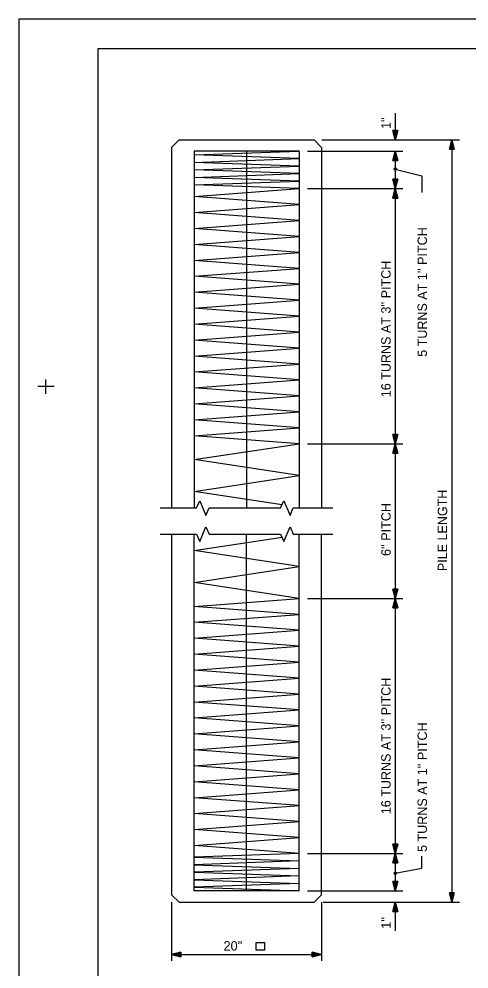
# Model space of a CAD drawing. Extents: x 0 to 22, y 0 to 16.3.
# Drawn here: x 0 to 4, y 6.22 to 14.67 of the extents above; entities that cross this region are included whole.
import ezdxf

# ---------------------------------------------------------------- set-up
doc = ezdxf.new("R2010")
doc.units = 0
for name, color, linetype in [('Dimension Lines', 7, 'Continuous'), ('Plan Sheet', 7, 'Continuous'), ('Plot Shape', 7, 'Continuous'), ('Rebar Lines', 7, 'Continuous'), ('sub prestressed concrete pile lines', 7, 'Continuous'), ('Text', 7, 'Continuous'), ('User Information Notes', 7, 'Continuous')]:
    doc.layers.add(name, color=color, linetype=linetype)

msp = doc.modelspace()

# ---------------------------------------------------------------- linework, layer by layer
at = {"layer": 'Dimension Lines'}
for p, q in [((3.3419, 13.8293), (3.3419, 13.5925)), ((2.6904, 13.5925), (3.9105, 13.5925)), ((3.8438, 13.5925), (3.8438, 6.818)), ((2.5625, 13.4925), (3.4086, 13.4925)), ((3.3419, 13.4925), (3.3419, 13.1592)), ((2.5625, 13.1592), (3.4086, 13.1592)), ((3.3419, 13.1592), (3.3419, 10.8925)), ((2.5625, 10.8925), (3.4086, 10.8925)), ((3.3419, 10.8925), (3.3419, 9.518)), ((2.5625, 9.518), (3.4086, 9.518)), ((3.3419, 9.518), (3.3419, 7.2513)), ((2.5625, 7.2513), (3.4086, 7.2513)), ((3.3419, 7.2513), (3.3419, 6.918)), ((2.5625, 6.918), (3.4086, 6.918)), ((1.3542, 6.818), (1.3542, 6.2986)), ((2.6876, 6.818), (2.6876, 6.2986)), ((2.6997, 6.818), (3.9105, 6.818)), ((3.3419, 6.818), (3.3419, 6.5638)), ((1.3542, 6.3542), (2.6876, 6.3542))]:
    msp.add_line(p, q, dxfattribs=at)
for points in [[(3.3419, 13.6758), (3.3461, 13.6758), (3.3419, 13.5925), (3.3503, 13.6758), (3.3544, 13.6758), (3.3419, 13.5925), (3.3586, 13.6758), (3.3628, 13.6758), (3.3419, 13.5925), (3.3211, 13.6758), (3.3253, 13.6758), (3.3419, 13.5925), (3.3294, 13.6758), (3.3336, 13.6758), (3.3419, 13.5925), (3.3378, 13.6758), (3.3628, 13.6758), (3.3211, 13.6758), (3.3419, 13.5925), (3.3628, 13.6758)], [(3.8438, 13.5092), (3.8397, 13.5092), (3.8438, 13.5925), (3.8355, 13.5092), (3.8313, 13.5092), (3.8438, 13.5925), (3.8272, 13.5092), (3.823, 13.5092), (3.8438, 13.5925), (3.8647, 13.5092), (3.8605, 13.5092), (3.8438, 13.5925), (3.8563, 13.5092), (3.8522, 13.5092), (3.8438, 13.5925), (3.848, 13.5092), (3.823, 13.5092), (3.8647, 13.5092), (3.8438, 13.5925), (3.823, 13.5092)], [(3.3419, 13.4092), (3.3378, 13.4092), (3.3419, 13.4925), (3.3336, 13.4092), (3.3294, 13.4092), (3.3419, 13.4925), (3.3253, 13.4092), (3.3211, 13.4092), (3.3419, 13.4925), (3.3628, 13.4092), (3.3586, 13.4092), (3.3419, 13.4925), (3.3544, 13.4092), (3.3503, 13.4092), (3.3419, 13.4925), (3.3461, 13.4092), (3.3211, 13.4092), (3.3628, 13.4092), (3.3419, 13.4925), (3.3211, 13.4092)], [(3.3419, 13.3333), (3.5778, 13.2718), (3.5778, 13.1239)], [(3.3419, 13.2425), (3.3461, 13.2425), (3.3419, 13.1592), (3.3503, 13.2425), (3.3544, 13.2425), (3.3419, 13.1592), (3.3586, 13.2425), (3.3628, 13.2425), (3.3419, 13.1592), (3.3211, 13.2425), (3.3253, 13.2425), (3.3419, 13.1592), (3.3294, 13.2425), (3.3336, 13.2425), (3.3419, 13.1592), (3.3378, 13.2425), (3.3628, 13.2425), (3.3211, 13.2425), (3.3419, 13.1592), (3.3628, 13.2425)], [(3.3419, 13.0758), (3.3378, 13.0758), (3.3419, 13.1592), (3.3336, 13.0758), (3.3294, 13.0758), (3.3419, 13.1592), (3.3253, 13.0758), (3.3211, 13.0758), (3.3419, 13.1592), (3.3628, 13.0758), (3.3586, 13.0758), (3.3419, 13.1592), (3.3544, 13.0758), (3.3503, 13.0758), (3.3419, 13.1592), (3.3461, 13.0758), (3.3211, 13.0758), (3.3628, 13.0758), (3.3419, 13.1592), (3.3211, 13.0758)], [(3.3419, 10.9758), (3.3461, 10.9758), (3.3419, 10.8925), (3.3503, 10.9758), (3.3544, 10.9758), (3.3419, 10.8925), (3.3586, 10.9758), (3.3628, 10.9758), (3.3419, 10.8925), (3.3211, 10.9758), (3.3253, 10.9758), (3.3419, 10.8925), (3.3294, 10.9758), (3.3336, 10.9758), (3.3419, 10.8925), (3.3378, 10.9758), (3.3628, 10.9758), (3.3211, 10.9758), (3.3419, 10.8925), (3.3628, 10.9758)], [(3.3419, 10.8092), (3.3378, 10.8092), (3.3419, 10.8925), (3.3336, 10.8092), (3.3294, 10.8092), (3.3419, 10.8925), (3.3253, 10.8092), (3.3211, 10.8092), (3.3419, 10.8925), (3.3628, 10.8092), (3.3586, 10.8092), (3.3419, 10.8925), (3.3544, 10.8092), (3.3503, 10.8092), (3.3419, 10.8925), (3.3461, 10.8092), (3.3211, 10.8092), (3.3628, 10.8092), (3.3419, 10.8925), (3.3211, 10.8092)], [(3.3419, 9.6013), (3.3461, 9.6013), (3.3419, 9.518), (3.3503, 9.6013), (3.3544, 9.6013), (3.3419, 9.518), (3.3586, 9.6013), (3.3628, 9.6013), (3.3419, 9.518), (3.3211, 9.6013), (3.3253, 9.6013), (3.3419, 9.518), (3.3294, 9.6013), (3.3336, 9.6013), (3.3419, 9.518), (3.3378, 9.6013), (3.3628, 9.6013), (3.3211, 9.6013), (3.3419, 9.518), (3.3628, 9.6013)], [(3.3419, 9.4346), (3.3378, 9.4346), (3.3419, 9.518), (3.3336, 9.4346), (3.3294, 9.4346), (3.3419, 9.518), (3.3253, 9.4346), (3.3211, 9.4346), (3.3419, 9.518), (3.3628, 9.4346), (3.3586, 9.4346), (3.3419, 9.518), (3.3544, 9.4346), (3.3503, 9.4346), (3.3419, 9.518), (3.3461, 9.4346), (3.3211, 9.4346), (3.3628, 9.4346), (3.3419, 9.518), (3.3211, 9.4346)], [(3.3419, 7.3346), (3.3461, 7.3346), (3.3419, 7.2513), (3.3503, 7.3346), (3.3544, 7.3346), (3.3419, 7.2513), (3.3586, 7.3346), (3.3628, 7.3346), (3.3419, 7.2513), (3.3211, 7.3346), (3.3253, 7.3346), (3.3419, 7.2513), (3.3294, 7.3346), (3.3336, 7.3346), (3.3419, 7.2513), (3.3378, 7.3346), (3.3628, 7.3346), (3.3211, 7.3346), (3.3419, 7.2513), (3.3628, 7.3346)], [(3.3419, 7.168), (3.3378, 7.168), (3.3419, 7.2513), (3.3336, 7.168), (3.3294, 7.168), (3.3419, 7.2513), (3.3253, 7.168), (3.3211, 7.168), (3.3419, 7.2513), (3.3628, 7.168), (3.3586, 7.168), (3.3419, 7.2513), (3.3544, 7.168), (3.3503, 7.168), (3.3419, 7.2513), (3.3461, 7.168), (3.3211, 7.168), (3.3628, 7.168), (3.3419, 7.2513), (3.3211, 7.168)], [(3.3419, 7.076), (3.578, 7.1213), (3.578, 7.2262)], [(3.3419, 7.0013), (3.3461, 7.0013), (3.3419, 6.918), (3.3503, 7.0013), (3.3544, 7.0013), (3.3419, 6.918), (3.3586, 7.0013), (3.3628, 7.0013), (3.3419, 6.918), (3.3211, 7.0013), (3.3253, 7.0013), (3.3419, 6.918), (3.3294, 7.0013), (3.3336, 7.0013), (3.3419, 6.918), (3.3378, 7.0013), (3.3628, 7.0013), (3.3211, 7.0013), (3.3419, 6.918), (3.3628, 7.0013)], [(3.8438, 6.9013), (3.848, 6.9013), (3.8438, 6.818), (3.8522, 6.9013), (3.8563, 6.9013), (3.8438, 6.818), (3.8605, 6.9013), (3.8647, 6.9013), (3.8438, 6.818), (3.823, 6.9013), (3.8272, 6.9013), (3.8438, 6.818), (3.8313, 6.9013), (3.8355, 6.9013), (3.8438, 6.818), (3.8397, 6.9013), (3.8647, 6.9013), (3.823, 6.9013), (3.8438, 6.818), (3.8647, 6.9013)], [(3.3419, 6.7346), (3.3378, 6.7346), (3.3419, 6.818), (3.3336, 6.7346), (3.3294, 6.7346), (3.3419, 6.818), (3.3253, 6.7346), (3.3211, 6.7346), (3.3419, 6.818), (3.3628, 6.7346), (3.3586, 6.7346), (3.3419, 6.818), (3.3544, 6.7346), (3.3503, 6.7346), (3.3419, 6.818), (3.3461, 6.7346), (3.3211, 6.7346), (3.3628, 6.7346), (3.3419, 6.818), (3.3211, 6.7346)], [(1.4376, 6.3542), (1.4376, 6.3584), (1.3542, 6.3542), (1.4376, 6.3625), (1.4376, 6.3667), (1.3542, 6.3542), (1.4376, 6.3709), (1.4376, 6.375), (1.3542, 6.3542), (1.4376, 6.3334), (1.4376, 6.3375), (1.3542, 6.3542), (1.4376, 6.3417), (1.4376, 6.3459), (1.3542, 6.3542), (1.4376, 6.35), (1.4376, 6.375), (1.4376, 6.3334), (1.3542, 6.3542), (1.4376, 6.375)], [(2.6042, 6.3542), (2.6042, 6.35), (2.6876, 6.3542), (2.6042, 6.3459), (2.6042, 6.3417), (2.6876, 6.3542), (2.6042, 6.3375), (2.6042, 6.3334), (2.6876, 6.3542), (2.6042, 6.375), (2.6042, 6.3709), (2.6876, 6.3542), (2.6042, 6.3667), (2.6042, 6.3625), (2.6876, 6.3542), (2.6042, 6.3584), (2.6042, 6.3334), (2.6042, 6.375), (2.6876, 6.3542), (2.6042, 6.3334)]]:
    msp.add_lwpolyline(points, dxfattribs=at)
for centre in [(3.3419, 13.3333), (3.3419, 7.076)]:
    msp.add_circle(centre, 0.0103, dxfattribs=at)
at = {"layer": 'Plan Sheet'}
for p, q in [((0, 14.6667), (0, 14.6667)), ((0.7027, 0.4041), (0.7027, 14.4041)), ((0.7027, 14.4041), (22.0363, 14.4041)), ((0.167, 11.4041), (0.3136, 11.4041)), ((0.2383, 11.337), (0.2383, 11.4636))]:
    msp.add_line(p, q, dxfattribs=at)
at = {"layer": 'Plot Shape'}
msp.add_lwpolyline([(0, 14.6667), (22.0422, 14.6667), (22.0422, 0), (0, 0)], close=True, dxfattribs=at)
at = {"layer": 'Rebar Lines'}
for p, q in [((1.5542, 13.4925), (1.5542, 10.3219)), ((2.0209, 13.4925), (2.0209, 10.3219)), ((2.4876, 13.4925), (2.4876, 10.3219)), ((1.5542, 6.918), (1.5542, 10.0886)), ((2.0209, 6.918), (2.0209, 10.0886)), ((2.4876, 6.918), (2.4876, 10.0886))]:
    msp.add_line(p, q, dxfattribs=at)
for points in [[(2.4876, 13.1592), (2.4876, 13.1592), (1.5542, 13.1925), (2.4876, 13.2258), (1.5542, 13.2592), (2.4876, 13.2925), (1.5542, 13.3258), (2.4876, 13.3592), (1.5542, 13.3925), (2.4876, 13.4258), (1.5542, 13.4592), (2.4876, 13.4925), (1.5542, 13.4925)], [(2.4876, 12.0258), (1.5542, 12.0967), (2.4876, 12.1675), (1.5542, 12.2383), (2.4876, 12.3092), (1.5542, 12.38), (2.4876, 12.4508), (1.5542, 12.5217), (2.4876, 12.5925), (1.5542, 12.6633), (2.4876, 12.7342), (1.5542, 12.805), (2.4876, 12.8758), (1.5542, 12.9467), (2.4876, 13.0175), (1.5542, 13.0883), (2.4876, 13.1592)], [(2.4876, 10.8925), (1.5542, 10.9633), (2.4876, 11.0342), (1.5542, 11.105), (2.4876, 11.1758), (1.5542, 11.2467), (2.4876, 11.3175), (1.5542, 11.3883), (2.4876, 11.4592), (1.5542, 11.53), (2.4876, 11.6008), (1.5542, 11.6717), (2.4876, 11.7425), (1.5542, 11.8133), (2.4876, 11.8842), (1.5542, 11.955), (2.4876, 12.0258)], [(2.3358, 10.3489), (1.5542, 10.4675), (2.4876, 10.6092), (1.5542, 10.7508), (2.4876, 10.8925), (2.4876, 10.8925)], [(2.4876, 9.518), (1.5542, 9.6596), (2.4876, 9.8013), (1.5542, 9.943), (2.3358, 10.0616)], [(2.4876, 8.3846), (1.5542, 8.4555), (2.4876, 8.5263), (1.5542, 8.5971), (2.4876, 8.668), (1.5542, 8.7388), (2.4876, 8.8096), (1.5542, 8.8805), (2.4876, 8.9513), (1.5542, 9.0221), (2.4876, 9.093), (1.5542, 9.1638), (2.4876, 9.2346), (1.5542, 9.3055), (2.4876, 9.3763), (1.5542, 9.4471), (2.4876, 9.518)], [(2.4876, 7.2513), (1.5542, 7.3221), (2.4876, 7.393), (1.5542, 7.4638), (2.4876, 7.5346), (1.5542, 7.6055), (2.4876, 7.6763), (1.5542, 7.7471), (2.4876, 7.818), (1.5542, 7.8888), (2.4876, 7.9596), (1.5542, 8.0305), (2.4876, 8.1013), (1.5542, 8.1721), (2.4876, 8.243), (1.5542, 8.3138), (2.4876, 8.3846)], [(2.4876, 7.2513), (2.4876, 7.2513), (1.5542, 7.218), (2.4876, 7.1846), (1.5542, 7.1513), (2.4876, 7.118), (1.5542, 7.0846), (2.4876, 7.0513), (1.5542, 7.018), (2.4876, 6.9846), (1.5542, 6.9513), (2.4876, 6.918), (1.5542, 6.918)]]:
    msp.add_lwpolyline(points, dxfattribs=at)
at = {"layer": 'sub prestressed concrete pile lines'}
for p, q in [((1.3542, 13.5258), (1.4209, 13.5925)), ((1.4209, 13.5925), (2.6209, 13.5925)), ((2.6209, 13.5925), (2.6876, 13.5258)), ((1.3542, 13.5258), (1.3542, 10.3219)), ((2.6876, 13.5258), (2.6876, 10.3219)), ((1.2542, 10.3219), (1.5308, 10.3219)), ((1.7344, 10.3219), (2.2776, 10.3219)), ((2.4812, 10.3219), (2.7876, 10.3219)), ((1.2542, 10.0886), (1.5308, 10.0886)), ((1.3542, 10.0886), (1.3542, 6.8846)), ((1.7344, 10.0886), (2.2776, 10.0886)), ((2.4812, 10.0886), (2.7876, 10.0886)), ((2.6876, 6.8846), (2.6876, 10.0886)), ((1.3542, 6.8846), (1.4209, 6.818)), ((2.6209, 6.818), (2.6876, 6.8846)), ((1.4209, 6.818), (2.6209, 6.818))]:
    msp.add_line(p, q, dxfattribs=at)
for points in [[(1.5308, 10.3219), (1.5766, 10.3219), (1.6058, 10.3855), (1.6602, 10.2552), (1.6877, 10.3219), (1.7344, 10.3219)], [(2.2776, 10.3219), (2.3234, 10.3219), (2.3526, 10.3855), (2.407, 10.2552), (2.4345, 10.3219), (2.4812, 10.3219)], [(1.5308, 10.0886), (1.5766, 10.0886), (1.6058, 10.025), (1.6602, 10.1552), (1.6877, 10.0886), (1.7344, 10.0886)], [(2.2776, 10.0886), (2.3234, 10.0886), (2.3526, 10.025), (2.407, 10.1552), (2.4345, 10.0886), (2.4812, 10.0886)]]:
    msp.add_lwpolyline(points, dxfattribs=at)
at = {"layer": 'Text'}
msp.add_lwpolyline([(2.105, 6.3914), (2.105, 6.4601), (2.1805, 6.4601), (2.1805, 6.3914)], close=True, dxfattribs=at)
at = {"layer": 'User Information Notes'}
msp.add_line((0.7027, 14.4041), (0.7027, 14.4041), dxfattribs=at)

# ---------------------------------------------------------------- texts
at = {"layer": 'Text'}
for s, height, p in [("1''", 0.08333, (3.3003, 13.6897)), ("5 TURNS AT 1'' PITCH", 0.083334, (3.6227, 11.665)), ("16 TURNS AT 3'' PITCH", 0.083334, (3.3003, 11.3059)), ('PILE LENGTH', 0.083334, (3.8022, 9.7598)), ("6'' PITCH", 0.08333, (3.3003, 9.8952)), ("16 TURNS AT 3'' PITCH", 0.083334, (3.3003, 7.6004)), ("5 TURNS AT 1'' PITCH", 0.083334, (3.6227, 7.265)), ("1''", 0.08333, (3.3003, 6.5824))]:
    msp.add_text(s, height=height, rotation=90, dxfattribs=at).set_placement(p)
msp.add_text("20''", height=0.08333, dxfattribs=at).set_placement((1.8169, 6.3887))

doc.saveas('drawing.dxf')
